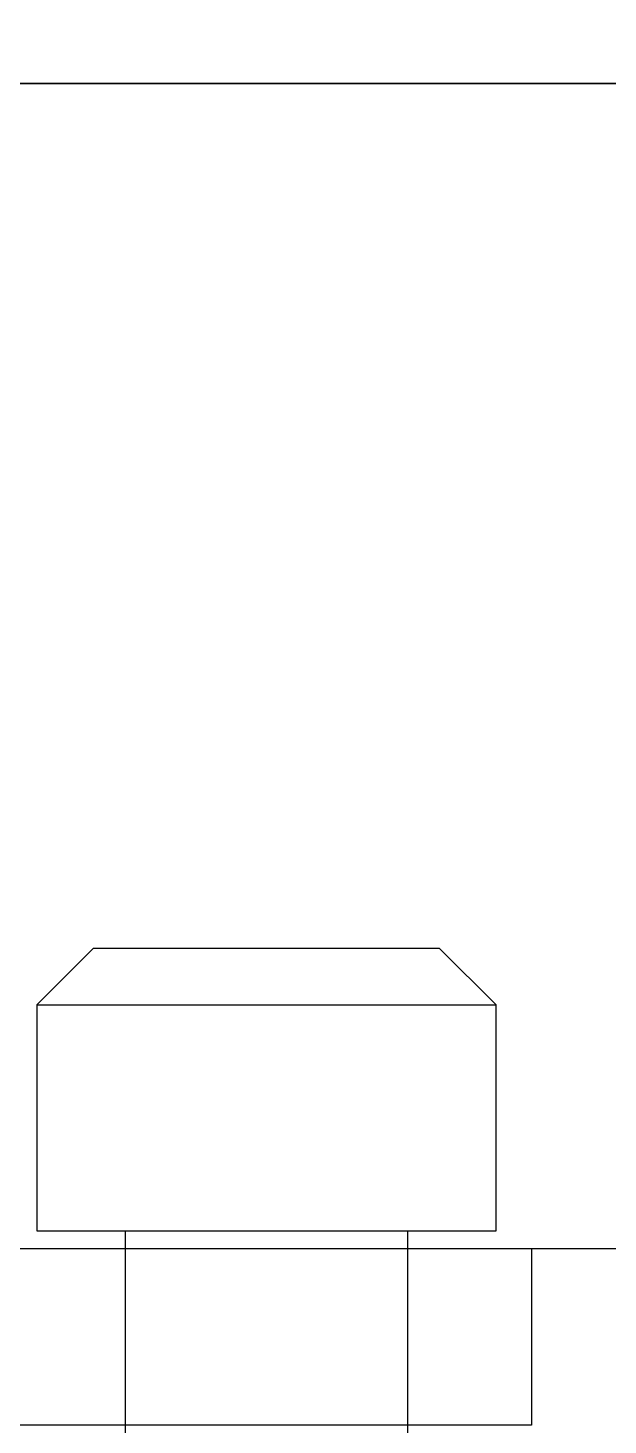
# Model space of a CAD drawing. Header units: millimetres. Extents: x 7017 to 8664, y 4331 to 5546.
# Drawn here: x 7825.1 to 7841.53, y 4644.69 to 4684.26 of the extents above; entities that cross this region are included whole.
import ezdxf

# ---------------------------------------------------------------- set-up
doc = ezdxf.new("R2010")
doc.units = ezdxf.units.MM
for name, color, linetype in [('PH', 71, 'Continuous'), ('PS', 13, 'Continuous'), ('PS2_O', 7, 'Continuous'), ('PS_P', 2, 'Continuous'), ('UP', 12, 'Continuous')]:
    doc.layers.add(name, color=color, linetype=linetype)

msp = doc.modelspace()

# ---------------------------------------------------------------- linework, layer by layer
at = {"layer": 'PH'}
msp.add_lwpolyline([(7238.760156231427, 4682.686132670632), (7238.760156231427, 4649.686132670632), (8088.760156231427, 4649.686132670632), (8088.760156231427, 4682.686132670632)], close=True, dxfattribs=at)
at = {"layer": 'PS'}
msp.add_lwpolyline([(7308.660156231392, 4649.686132670632), (8018.860156231403, 4649.686132670632), (8018.860156231403, 4616.686132670632), (7308.660156231392, 4616.686132670603)], close=True, dxfattribs=at)
at = {"layer": 'PS2_O'}
for p, q in [((7825.354189733491, 4656.586132670632), (7838.354189733491, 4656.586132670632)), ((7827.854189733491, 4650.186132670632), (7835.854189733491, 4650.186132670632))]:
    msp.add_line(p, q, dxfattribs=at)
msp.add_lwpolyline([(7826.954189733489, 4658.186132670632), (7825.354189733491, 4656.586132670632), (7825.354189733491, 4650.186132670632), (7827.854189733491, 4650.186132670632), (7827.854189733491, 4630.186132670632), (7828.997046876349, 4629.043275527775), (7834.711332590632, 4629.043275527775), (7835.854189733491, 4630.186132670632), (7835.854189733491, 4650.186132670632), (7838.354189733491, 4650.186132670632), (7838.354189733491, 4656.586132670632), (7836.754189733492, 4658.186132670632)], close=True, dxfattribs=at)
at = {"layer": 'PS_P'}
msp.add_lwpolyline([(7775.354189733491, 4649.686132670632), (7839.354189733491, 4649.686132670632), (7839.354189733491, 4644.686132670632), (7775.354189733491, 4644.686132670632)], close=True, dxfattribs=at)
at = {"layer": 'UP'}
msp.add_lwpolyline([(7138.760156231427, 4730.686132670632), (7138.760156231427, 4682.686132670632), (8188.760156231427, 4682.686132670632), (8188.760156231427, 4730.686132670632)], close=True, dxfattribs=at)

doc.saveas('drawing.dxf')
